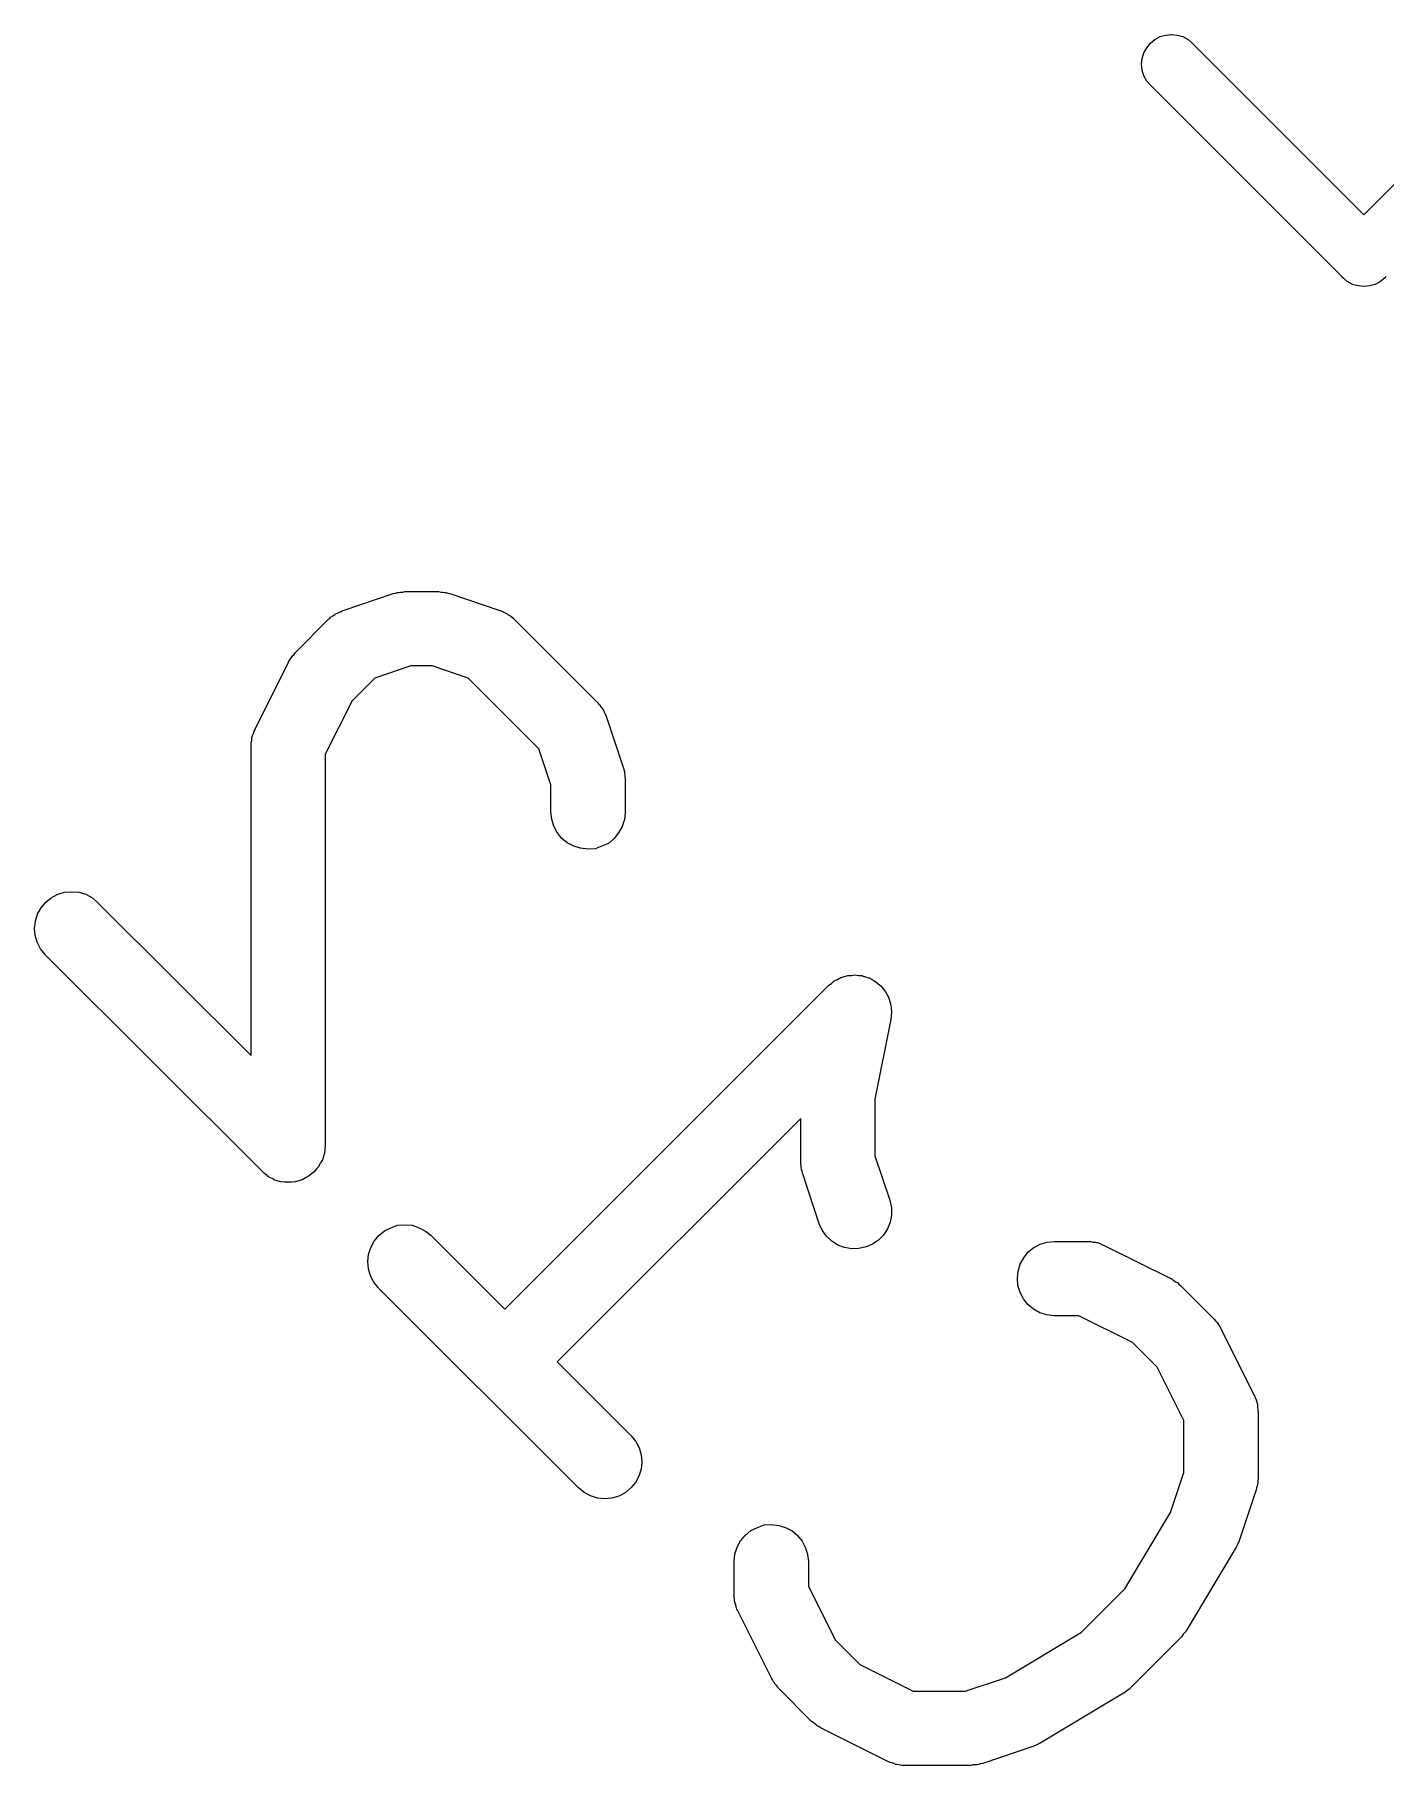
# Model space of a CAD drawing. Extents: x 40 to 70, y -130 to -60.
# Drawn here: x 52.313 to 55.044, y -103.919 to -100.42 of the extents above; entities that cross this region are included whole.
import ezdxf

# ---------------------------------------------------------------- set-up
doc = ezdxf.new("R2010")
doc.units = 0
doc.layers.add('BLACK', color=7, linetype='CONTINUOUS')

msp = doc.modelspace()

# ---------------------------------------------------------------- linework, layer by layer
at = {"layer": 'BLACK', "linetype": 'CONTINUOUS'}
for p, q in [((54.588, -100.424), (54.5993, -100.421)), ((54.5993, -100.421), (54.6111, -100.42)), ((54.6111, -100.42), (54.6229, -100.421)), ((54.6229, -100.421), (54.6342, -100.424)), ((54.5554, -100.457), (54.561, -100.447)), ((54.561, -100.447), (54.5685, -100.437)), ((54.5685, -100.437), (54.5776, -100.43)), ((54.5776, -100.43), (54.588, -100.424)), ((54.6342, -100.424), (54.6446, -100.43)), ((54.6446, -100.43), (54.6514, -100.436)), ((54.6514, -100.436), (55, -100.784)), ((55, -100.784), (55.3486, -100.436)), ((54.5508, -100.48), (54.552, -100.468)), ((54.552, -100.492), (54.5508, -100.48)), ((54.552, -100.468), (54.5554, -100.457)), ((54.5554, -100.503), (54.552, -100.492)), ((54.561, -100.514), (54.5554, -100.503)), ((54.5666, -100.52), (54.561, -100.514)), ((54.9555, -100.909), (54.5666, -100.52)), ((54.9574, -100.912), (54.9555, -100.909)), ((55.0445, -100.909), (55.0426, -100.912)), ((54.9597, -100.913), (54.9574, -100.912)), ((54.9665, -100.919), (54.9597, -100.913)), ((54.9597, -100.913), (54.9597, -100.913)), ((54.9769, -100.925), (54.9665, -100.919)), ((54.9882, -100.928), (54.9769, -100.925)), ((55, -100.929), (54.9882, -100.928)), ((55.0118, -100.928), (55, -100.929)), ((55.0231, -100.925), (55.0118, -100.928)), ((55.0335, -100.919), (55.0231, -100.925)), ((55.0426, -100.912), (55.0335, -100.919)), ((52.9365, -101.584), (53.0375, -101.55)), ((53.0375, -101.55), (53.0385, -101.55)), ((53.0385, -101.55), (53.0427, -101.549)), ((53.0427, -101.549), (53.0467, -101.548)), ((53.0467, -101.548), (53.0498, -101.548)), ((53.0498, -101.548), (53.0528, -101.547)), ((53.0528, -101.547), (53.0571, -101.547)), ((53.0571, -101.547), (53.0613, -101.546)), ((53.0613, -101.546), (53.1286, -101.546)), ((53.1286, -101.546), (53.1296, -101.546)), ((53.1296, -101.546), (53.1338, -101.547)), ((53.1338, -101.547), (53.138, -101.547)), ((53.138, -101.547), (53.1411, -101.548)), ((53.1411, -101.548), (53.1442, -101.548)), ((53.1442, -101.548), (53.1482, -101.549)), ((53.1482, -101.549), (53.1523, -101.55)), ((53.1523, -101.55), (53.2533, -101.584)), ((52.8399, -101.669), (52.9072, -101.602)), ((52.9072, -101.602), (52.9079, -101.601)), ((52.9079, -101.601), (52.9097, -101.6)), ((52.9097, -101.6), (52.9112, -101.598)), ((52.9112, -101.598), (52.9154, -101.595)), ((52.9154, -101.595), (52.9194, -101.592)), ((52.9194, -101.592), (52.9213, -101.591)), ((52.9213, -101.591), (52.9231, -101.59)), ((52.9231, -101.59), (52.9278, -101.588)), ((52.9278, -101.588), (52.9324, -101.586)), ((52.9324, -101.586), (52.9345, -101.585)), ((52.9345, -101.585), (52.9365, -101.584)), ((53.2533, -101.584), (53.2543, -101.584)), ((53.2543, -101.584), (53.2563, -101.585)), ((53.2563, -101.585), (53.2584, -101.586)), ((53.2584, -101.586), (53.263, -101.588)), ((53.263, -101.588), (53.2676, -101.59)), ((53.2676, -101.59), (53.2694, -101.592)), ((53.2694, -101.592), (53.2713, -101.593)), ((53.2713, -101.593), (53.2753, -101.596)), ((53.2753, -101.596), (53.2794, -101.599)), ((53.2794, -101.599), (53.2809, -101.601)), ((53.2809, -101.601), (53.2826, -101.602)), ((53.2826, -101.602), (53.451, -101.77)), ((52.8306, -101.681), (52.8326, -101.678)), ((52.8326, -101.678), (52.8343, -101.676)), ((52.8343, -101.676), (52.8372, -101.673)), ((52.8372, -101.673), (52.8399, -101.669)), ((52.7585, -101.824), (52.8258, -101.689)), ((52.8258, -101.689), (52.8263, -101.688)), ((52.8263, -101.688), (52.8286, -101.684)), ((52.8286, -101.684), (52.8306, -101.681)), ((53.0734, -101.696), (53.0007, -101.721)), ((53.1164, -101.696), (53.0734, -101.696)), ((53.1891, -101.721), (53.1164, -101.696)), ((53.0007, -101.721), (52.9545, -101.767)), ((53.3324, -101.864), (53.1891, -101.721)), ((52.9545, -101.767), (52.9005, -101.875)), ((53.451, -101.77), (53.4517, -101.771)), ((53.4517, -101.771), (53.4531, -101.773)), ((53.4531, -101.773), (53.4547, -101.774)), ((53.4547, -101.774), (53.4577, -101.779)), ((53.4577, -101.779), (53.4609, -101.783)), ((53.4609, -101.783), (53.4619, -101.785)), ((53.4619, -101.785), (53.4632, -101.786)), ((53.4632, -101.786), (53.4652, -101.791)), ((53.4652, -101.791), (53.4676, -101.796)), ((53.4676, -101.796), (53.4682, -101.798)), ((53.4682, -101.798), (53.4691, -101.8)), ((53.4691, -101.8), (53.5028, -101.901)), ((52.7506, -101.856), (52.7508, -101.854)), ((52.7507, -101.852), (52.7516, -101.847)), ((52.7508, -101.854), (52.7507, -101.852)), ((52.7516, -101.847), (52.7522, -101.842)), ((52.7522, -101.842), (52.7529, -101.839)), ((52.7529, -101.839), (52.7532, -101.837)), ((52.7532, -101.837), (52.7551, -101.833)), ((52.7551, -101.833), (52.7566, -101.828)), ((52.7566, -101.828), (52.7577, -101.826)), ((52.7577, -101.826), (52.7585, -101.824)), ((52.7505, -101.857), (52.7506, -101.856)), ((52.7505, -102.484), (52.7505, -101.857)), ((52.9005, -101.875), (52.9005, -102.665)), ((53.3566, -101.937), (53.3324, -101.864)), ((53.5028, -101.901), (53.5031, -101.902)), ((53.5031, -101.902), (53.504, -101.906)), ((53.504, -101.906), (53.5052, -101.91)), ((53.5052, -101.91), (53.5055, -101.913)), ((53.5055, -101.913), (53.5062, -101.916)), ((53.5062, -101.916), (53.5062, -101.92)), ((53.5062, -101.92), (53.5066, -101.925)), ((53.5066, -101.925), (53.5066, -101.992)), ((53.3566, -101.992), (53.3566, -101.937)), ((53.3581, -102.006), (53.3566, -101.992)), ((53.5066, -101.993), (53.505, -102.007)), ((53.5066, -101.992), (53.5066, -101.993)), ((53.3623, -102.02), (53.3581, -102.006)), ((53.3692, -102.033), (53.3623, -102.02)), ((53.5006, -102.021), (53.4935, -102.034)), ((53.505, -102.007), (53.5006, -102.021)), ((53.3784, -102.045), (53.3692, -102.033)), ((53.3897, -102.054), (53.3784, -102.045)), ((53.4026, -102.061), (53.3897, -102.054)), ((53.4166, -102.065), (53.4026, -102.061)), ((53.4311, -102.067), (53.4166, -102.065)), ((53.4597, -102.061), (53.4457, -102.066)), ((53.4727, -102.055), (53.4597, -102.061)), ((53.4841, -102.045), (53.4727, -102.055)), ((53.4935, -102.034), (53.4841, -102.045)), ((53.4457, -102.066), (53.4311, -102.067)), ((52.3352, -102.174), (52.3465, -102.165)), ((52.3465, -102.165), (52.3595, -102.158)), ((52.3595, -102.158), (52.3735, -102.154)), ((52.3735, -102.154), (52.3881, -102.153)), ((52.3881, -102.153), (52.4026, -102.154)), ((52.4026, -102.154), (52.4166, -102.158)), ((52.4166, -102.158), (52.4295, -102.165)), ((52.4295, -102.165), (52.4408, -102.175)), ((52.3144, -102.212), (52.3188, -102.198)), ((52.3188, -102.198), (52.3258, -102.185)), ((52.3258, -102.185), (52.3352, -102.174)), ((52.4408, -102.175), (52.7505, -102.484)), ((52.3128, -102.227), (52.3144, -102.212)), ((52.3141, -102.241), (52.3128, -102.227)), ((52.3182, -102.255), (52.3141, -102.241)), ((52.3249, -102.268), (52.3182, -102.255)), ((52.334, -102.28), (52.3249, -102.268)), ((52.3348, -102.281), (52.334, -102.28)), ((52.7725, -102.718), (52.3348, -102.281)), ((53.2633, -102.997), (53.9174, -102.343)), ((53.9174, -102.343), (53.918, -102.342)), ((53.918, -102.342), (53.918, -102.342)), ((53.918, -102.342), (53.918, -102.342)), ((53.918, -102.342), (53.9181, -102.342)), ((53.9181, -102.342), (53.9239, -102.338)), ((53.9239, -102.338), (53.9294, -102.333)), ((53.9294, -102.333), (53.9295, -102.333)), ((53.9295, -102.333), (53.9361, -102.33)), ((53.9295, -102.333), (53.9295, -102.333)), ((53.9361, -102.33), (53.9424, -102.326)), ((53.9424, -102.326), (53.9425, -102.326)), ((53.9425, -102.326), (53.95, -102.324)), ((53.9425, -102.326), (53.9425, -102.326)), ((53.95, -102.324), (53.9565, -102.322)), ((53.9565, -102.322), (53.9565, -102.322)), ((53.9565, -102.322), (53.9566, -102.322)), ((53.9566, -102.322), (53.9643, -102.322)), ((53.9643, -102.322), (53.9711, -102.321)), ((53.9711, -102.321), (53.9712, -102.321)), ((53.9711, -102.321), (53.9711, -102.321)), ((53.9712, -102.321), (53.9781, -102.322)), ((53.9781, -102.322), (53.9856, -102.322)), ((53.9856, -102.322), (53.9857, -102.323)), ((53.9857, -102.323), (53.9857, -102.323)), ((53.9857, -102.323), (53.9924, -102.325)), ((53.9924, -102.325), (53.9996, -102.327)), ((53.9996, -102.327), (53.9996, -102.327)), ((53.9996, -102.327), (53.9997, -102.327)), ((53.9997, -102.327), (54.006, -102.33)), ((54.006, -102.33), (54.0124, -102.334)), ((54.0124, -102.334), (54.0125, -102.334)), ((54.0125, -102.334), (54.0125, -102.334)), ((54.0125, -102.334), (54.0181, -102.339)), ((54.0181, -102.339), (54.0237, -102.343)), ((54.0237, -102.343), (54.0237, -102.343)), ((54.0237, -102.343), (54.0238, -102.343)), ((54.0238, -102.343), (54.0281, -102.349)), ((54.0281, -102.349), (54.0329, -102.355)), ((54.0329, -102.355), (54.033, -102.355)), ((54.033, -102.355), (54.033, -102.355)), ((54.033, -102.355), (54.0362, -102.361)), ((54.0362, -102.361), (54.0398, -102.367)), ((54.0398, -102.367), (54.0398, -102.368)), ((54.0398, -102.368), (54.0398, -102.368)), ((54.0398, -102.368), (54.042, -102.375)), ((54.042, -102.375), (54.044, -102.382)), ((54.0439, -102.411), (54.0117, -102.572)), ((54.0446, -102.404), (54.0439, -102.411)), ((54.044, -102.382), (54.044, -102.382)), ((54.044, -102.382), (54.044, -102.382)), ((54.044, -102.382), (54.0447, -102.389)), ((54.0454, -102.396), (54.0446, -102.404)), ((54.0447, -102.389), (54.0454, -102.396)), ((54.0454, -102.396), (54.0454, -102.396)), ((54.0454, -102.396), (54.0454, -102.396)), ((54.0117, -102.572), (54.0117, -102.687)), ((53.8617, -102.611), (53.3693, -103.103)), ((53.8617, -102.699), (53.8617, -102.611)), ((52.8945, -102.695), (52.891, -102.701)), ((52.8946, -102.695), (52.8945, -102.695)), ((52.8945, -102.695), (52.8945, -102.695)), ((52.8967, -102.688), (52.8946, -102.695)), ((52.8989, -102.681), (52.8967, -102.688)), ((52.899, -102.681), (52.8989, -102.681)), ((52.8989, -102.681), (52.8989, -102.681)), ((52.8997, -102.674), (52.899, -102.681)), ((52.9005, -102.666), (52.8997, -102.674)), ((52.9005, -102.665), (52.9005, -102.666)), ((52.9005, -102.666), (52.9005, -102.666)), ((52.9005, -102.666), (52.9005, -102.666)), ((52.9005, -102.666), (52.9005, -102.666)), ((54.0117, -102.687), (54.0415, -102.776)), ((52.778, -102.723), (52.7725, -102.718)), ((52.7836, -102.727), (52.778, -102.723)), ((52.7837, -102.728), (52.7836, -102.727)), ((52.7838, -102.728), (52.7837, -102.728)), ((52.79, -102.731), (52.7838, -102.728)), ((52.8666, -102.728), (52.8603, -102.731)), ((52.8667, -102.728), (52.8666, -102.728)), ((52.8668, -102.728), (52.8667, -102.728)), ((52.8724, -102.723), (52.8668, -102.728)), ((52.878, -102.719), (52.8724, -102.723)), ((52.8781, -102.719), (52.878, -102.719)), ((52.8782, -102.719), (52.8781, -102.719)), ((52.8828, -102.713), (52.8782, -102.719)), ((52.8874, -102.708), (52.8828, -102.713)), ((52.8875, -102.708), (52.8874, -102.708)), ((52.8876, -102.707), (52.8875, -102.708)), ((52.891, -102.701), (52.8876, -102.707)), ((53.8621, -102.703), (53.8617, -102.699)), ((53.8622, -102.707), (53.8621, -102.703)), ((53.8628, -102.71), (53.8622, -102.707)), ((53.8631, -102.714), (53.8628, -102.71)), ((53.8644, -102.718), (53.8631, -102.714)), ((53.8652, -102.722), (53.8644, -102.718)), ((53.8656, -102.723), (53.8652, -102.722)), ((53.8992, -102.824), (53.8656, -102.723)), ((52.7965, -102.734), (52.79, -102.731)), ((52.7966, -102.734), (52.7965, -102.734)), ((52.7967, -102.735), (52.7966, -102.734)), ((52.8034, -102.737), (52.7967, -102.735)), ((52.8105, -102.739), (52.8034, -102.737)), ((52.8106, -102.739), (52.8105, -102.739)), ((52.8107, -102.739), (52.8106, -102.739)), ((52.8179, -102.74), (52.8107, -102.739)), ((52.825, -102.74), (52.8179, -102.74)), ((52.8252, -102.74), (52.825, -102.74)), ((52.8253, -102.74), (52.8252, -102.74)), ((52.8325, -102.74), (52.8253, -102.74)), ((52.8396, -102.739), (52.8325, -102.74)), ((52.8397, -102.739), (52.8396, -102.739)), ((52.8399, -102.739), (52.8397, -102.739)), ((52.8468, -102.737), (52.8399, -102.739)), ((52.8536, -102.735), (52.8468, -102.737)), ((52.8538, -102.735), (52.8536, -102.735)), ((52.8539, -102.735), (52.8538, -102.735)), ((52.8603, -102.731), (52.8539, -102.735)), ((54.0415, -102.776), (54.0419, -102.777)), ((54.0419, -102.777), (54.0449, -102.792)), ((54.0449, -102.792), (54.0451, -102.806)), ((53.02, -102.838), (53.0329, -102.832)), ((53.0329, -102.832), (53.0469, -102.827)), ((53.0469, -102.827), (53.0615, -102.826)), ((53.0615, -102.826), (53.0761, -102.827)), ((53.0761, -102.827), (53.0901, -102.832)), ((53.0901, -102.832), (53.103, -102.839)), ((53.9052, -102.837), (53.8992, -102.824)), ((54.0371, -102.834), (54.0292, -102.847)), ((54.0425, -102.821), (54.0371, -102.834)), ((54.0451, -102.806), (54.0425, -102.821)), ((52.9922, -102.872), (52.9992, -102.859)), ((52.9992, -102.859), (53.0086, -102.848)), ((53.0086, -102.848), (53.02, -102.838)), ((53.103, -102.839), (53.1143, -102.848)), ((53.1143, -102.848), (53.2633, -102.997)), ((53.9136, -102.849), (53.9052, -102.837)), ((53.9243, -102.859), (53.9136, -102.849)), ((53.9366, -102.867), (53.9243, -102.859)), ((53.9503, -102.872), (53.9366, -102.867)), ((54.007, -102.865), (53.9936, -102.871)), ((54.019, -102.857), (54.007, -102.865)), ((54.0292, -102.847), (54.019, -102.857)), ((54.3329, -102.872), (54.3459, -102.865)), ((54.3459, -102.865), (54.3599, -102.861)), ((54.3599, -102.861), (54.3744, -102.86)), ((54.3744, -102.86), (54.4418, -102.86)), ((54.4418, -102.86), (54.4428, -102.86)), ((54.4428, -102.86), (54.445, -102.86)), ((54.445, -102.86), (54.4472, -102.86)), ((54.4472, -102.86), (54.4523, -102.861)), ((54.4523, -102.861), (54.4574, -102.861)), ((54.4574, -102.861), (54.4595, -102.862)), ((54.4595, -102.862), (54.4617, -102.862)), ((54.4617, -102.862), (54.4665, -102.864)), ((54.4665, -102.864), (54.4713, -102.866)), ((54.4713, -102.866), (54.4733, -102.867)), ((54.4733, -102.867), (54.4753, -102.868)), ((54.4753, -102.868), (54.61, -102.935)), ((52.9863, -102.9), (52.9878, -102.886)), ((52.9875, -102.915), (52.9863, -102.9)), ((52.9878, -102.886), (52.9922, -102.872)), ((53.9647, -102.875), (53.9503, -102.872)), ((53.9793, -102.874), (53.9647, -102.875)), ((53.9936, -102.871), (53.9793, -102.874)), ((54.3053, -102.906), (54.3123, -102.893)), ((54.3123, -102.893), (54.3216, -102.881)), ((54.3216, -102.881), (54.3329, -102.872)), ((52.9916, -102.929), (52.9875, -102.915)), ((52.9984, -102.942), (52.9916, -102.929)), ((54.2995, -102.934), (54.301, -102.92)), ((54.3008, -102.949), (54.2995, -102.934)), ((54.301, -102.92), (54.3053, -102.906)), ((54.61, -102.935), (54.611, -102.935)), ((54.611, -102.935), (54.6145, -102.938)), ((54.6145, -102.938), (54.6182, -102.94)), ((54.6182, -102.94), (54.6206, -102.942)), ((53.0075, -102.953), (52.9984, -102.942)), ((53.0082, -102.954), (53.0075, -102.953)), ((53.4123, -103.358), (53.0082, -102.954)), ((54.3049, -102.963), (54.3008, -102.949)), ((54.3117, -102.976), (54.3049, -102.963)), ((54.6206, -102.942), (54.6232, -102.943)), ((54.6232, -102.943), (54.6263, -102.946)), ((54.6263, -102.946), (54.6295, -102.949)), ((54.6295, -102.949), (54.6969, -103.016)), ((54.3209, -102.987), (54.3117, -102.976)), ((54.3321, -102.997), (54.3209, -102.987)), ((54.3449, -103.004), (54.3321, -102.997)), ((54.3589, -103.008), (54.3449, -103.004)), ((54.3734, -103.01), (54.3589, -103.008)), ((54.3744, -103.01), (54.3734, -103.01)), ((54.4241, -103.01), (54.3744, -103.01)), ((54.5321, -103.064), (54.4241, -103.01)), ((54.6969, -103.016), (54.6976, -103.017)), ((54.6976, -103.017), (54.7002, -103.02)), ((54.7002, -103.02), (54.7031, -103.023)), ((54.7031, -103.023), (54.7048, -103.026)), ((54.7048, -103.026), (54.7067, -103.029)), ((54.7067, -103.029), (54.7087, -103.032)), ((54.7087, -103.032), (54.7109, -103.036)), ((54.7109, -103.036), (54.7782, -103.171)), ((54.5822, -103.114), (54.5321, -103.064)), ((53.3693, -103.103), (53.5183, -103.252)), ((54.6362, -103.222), (54.5822, -103.114)), ((54.7782, -103.171), (54.7787, -103.171)), ((54.7787, -103.171), (54.7795, -103.174)), ((54.7795, -103.174), (54.7805, -103.175)), ((54.7805, -103.175), (54.782, -103.18)), ((54.782, -103.18), (54.7838, -103.185)), ((54.7838, -103.185), (54.7841, -103.187)), ((54.7841, -103.187), (54.7847, -103.189)), ((54.7847, -103.189), (54.7852, -103.195)), ((54.7852, -103.195), (54.786, -103.2)), ((54.786, -103.2), (54.786, -103.202)), ((54.786, -103.202), (54.7862, -103.204)), ((54.7862, -103.204), (54.7862, -103.339)), ((53.5183, -103.252), (53.5191, -103.253)), ((53.5191, -103.253), (53.5282, -103.264)), ((54.6362, -103.327), (54.6362, -103.222)), ((53.5282, -103.264), (53.5349, -103.277)), ((53.5349, -103.277), (53.539, -103.291)), ((53.5387, -103.32), (53.5343, -103.334)), ((53.5403, -103.306), (53.5387, -103.32)), ((53.539, -103.291), (53.5403, -103.306)), ((53.4236, -103.367), (53.4123, -103.358)), ((53.518, -103.358), (53.5066, -103.368)), ((53.5273, -103.347), (53.518, -103.358)), ((53.5343, -103.334), (53.5273, -103.347)), ((54.6089, -103.408), (54.6362, -103.327)), ((54.7833, -103.358), (54.7823, -103.362)), ((54.7845, -103.354), (54.7833, -103.358)), ((54.7849, -103.351), (54.7845, -103.354)), ((54.7856, -103.348), (54.7849, -103.351)), ((54.7857, -103.344), (54.7856, -103.348)), ((54.7862, -103.34), (54.7857, -103.344)), ((54.7862, -103.339), (54.7862, -103.34)), ((53.4365, -103.374), (53.4236, -103.367)), ((53.4505, -103.379), (53.4365, -103.374)), ((53.4651, -103.38), (53.4505, -103.379)), ((53.4796, -103.379), (53.4651, -103.38)), ((53.4936, -103.375), (53.4796, -103.379)), ((53.5066, -103.368), (53.4936, -103.375)), ((54.7823, -103.362), (54.7486, -103.463)), ((54.5169, -103.562), (54.6089, -103.408)), ((53.7331, -103.478), (53.7401, -103.465)), ((53.7401, -103.465), (53.7496, -103.454)), ((53.7496, -103.454), (53.761, -103.444)), ((53.761, -103.444), (53.7739, -103.438)), ((53.7739, -103.438), (53.788, -103.433)), ((53.788, -103.433), (53.8026, -103.432)), ((53.8026, -103.432), (53.8171, -103.434)), ((53.8171, -103.434), (53.8311, -103.438)), ((53.8311, -103.438), (53.844, -103.445)), ((53.844, -103.445), (53.8552, -103.454)), ((53.8552, -103.454), (53.8645, -103.466)), ((54.7481, -103.465), (54.7451, -103.471)), ((54.7482, -103.465), (54.7481, -103.465)), ((54.7483, -103.464), (54.7482, -103.465)), ((54.7486, -103.463), (54.7483, -103.464)), ((53.727, -103.506), (53.7287, -103.492)), ((53.7287, -103.492), (53.7331, -103.478)), ((53.8645, -103.466), (53.8714, -103.479)), ((53.8714, -103.479), (53.8756, -103.493)), ((53.8756, -103.493), (53.877, -103.507)), ((54.7418, -103.478), (54.6408, -103.647)), ((54.742, -103.478), (54.7418, -103.478)), ((54.7422, -103.478), (54.742, -103.478)), ((54.7451, -103.471), (54.7422, -103.478)), ((53.727, -103.507), (53.727, -103.506)), ((53.727, -103.574), (53.727, -103.507)), ((53.877, -103.507), (53.877, -103.557)), ((53.877, -103.557), (53.931, -103.665)), ((54.429, -103.65), (54.5169, -103.562)), ((53.7272, -103.577), (53.727, -103.574)), ((53.7272, -103.579), (53.7272, -103.577)), ((53.728, -103.584), (53.7272, -103.579)), ((53.7285, -103.589), (53.728, -103.584)), ((53.7291, -103.591), (53.7285, -103.589)), ((53.7294, -103.593), (53.7291, -103.591)), ((53.7312, -103.598), (53.7294, -103.593)), ((53.7327, -103.603), (53.7312, -103.598)), ((53.7337, -103.605), (53.7327, -103.603)), ((53.7345, -103.607), (53.7337, -103.605)), ((53.7349, -103.608), (53.7345, -103.607)), ((53.8023, -103.743), (53.7349, -103.608)), ((53.931, -103.665), (53.9811, -103.715)), ((54.2756, -103.742), (54.429, -103.65)), ((54.6295, -103.661), (54.5285, -103.762)), ((54.6304, -103.66), (54.6295, -103.661)), ((54.6314, -103.659), (54.6304, -103.66)), ((54.635, -103.654), (54.6314, -103.659)), ((54.6388, -103.65), (54.635, -103.654)), ((54.6394, -103.649), (54.6388, -103.65)), ((54.6402, -103.648), (54.6394, -103.649)), ((54.6408, -103.647), (54.6402, -103.648)), ((53.8045, -103.746), (53.8023, -103.743)), ((53.9811, -103.715), (54.0891, -103.769)), ((54.1939, -103.769), (54.2756, -103.742)), ((53.8065, -103.75), (53.8045, -103.746)), ((53.8084, -103.752), (53.8065, -103.75)), ((53.8101, -103.755), (53.8084, -103.752)), ((53.813, -103.758), (53.8101, -103.755)), ((53.8156, -103.761), (53.813, -103.758)), ((53.8163, -103.762), (53.8156, -103.761)), ((53.8837, -103.83), (53.8163, -103.762)), ((54.0891, -103.769), (54.1939, -103.769)), ((54.5141, -103.773), (54.3457, -103.874)), ((54.5151, -103.773), (54.5141, -103.773)), ((54.5163, -103.772), (54.5151, -103.773)), ((54.521, -103.768), (54.5163, -103.772)), ((54.5258, -103.765), (54.521, -103.768)), ((54.5267, -103.764), (54.5258, -103.765)), ((54.5278, -103.763), (54.5267, -103.764)), ((54.5285, -103.762), (54.5278, -103.763)), ((53.8869, -103.832), (53.8837, -103.83)), ((53.89, -103.835), (53.8869, -103.832)), ((53.8926, -103.837), (53.89, -103.835)), ((53.895, -103.839), (53.8926, -103.837)), ((53.8987, -103.841), (53.895, -103.839)), ((53.9022, -103.843), (53.8987, -103.841)), ((53.9032, -103.844), (53.9022, -103.843)), ((54.0379, -103.911), (53.9032, -103.844)), ((54.3308, -103.881), (54.2298, -103.915)), ((54.3311, -103.881), (54.3308, -103.881)), ((54.3315, -103.881), (54.3311, -103.881)), ((54.3378, -103.878), (54.3315, -103.881)), ((54.3442, -103.875), (54.3378, -103.878)), ((54.3445, -103.875), (54.3442, -103.875)), ((54.3448, -103.875), (54.3445, -103.875)), ((54.3457, -103.874), (54.3448, -103.875)), ((54.0399, -103.912), (54.0379, -103.911)), ((54.0419, -103.913), (54.0399, -103.912)), ((54.0467, -103.914), (54.0419, -103.913)), ((54.0515, -103.916), (54.0467, -103.914)), ((54.0537, -103.917), (54.0515, -103.916)), ((54.0558, -103.917), (54.0537, -103.917)), ((54.0609, -103.918), (54.0558, -103.917)), ((54.066, -103.919), (54.0609, -103.918)), ((54.0682, -103.919), (54.066, -103.919)), ((54.0704, -103.919), (54.0682, -103.919)), ((54.0714, -103.919), (54.0704, -103.919)), ((54.2061, -103.919), (54.0714, -103.919)), ((54.2103, -103.918), (54.2061, -103.919)), ((54.2145, -103.918), (54.2103, -103.918)), ((54.2175, -103.918), (54.2145, -103.918)), ((54.2207, -103.917), (54.2175, -103.918)), ((54.2247, -103.916), (54.2207, -103.917)), ((54.2288, -103.915), (54.2247, -103.916)), ((54.2298, -103.915), (54.2288, -103.915))]:
    msp.add_line(p, q, dxfattribs=at)

doc.saveas('drawing.dxf')
